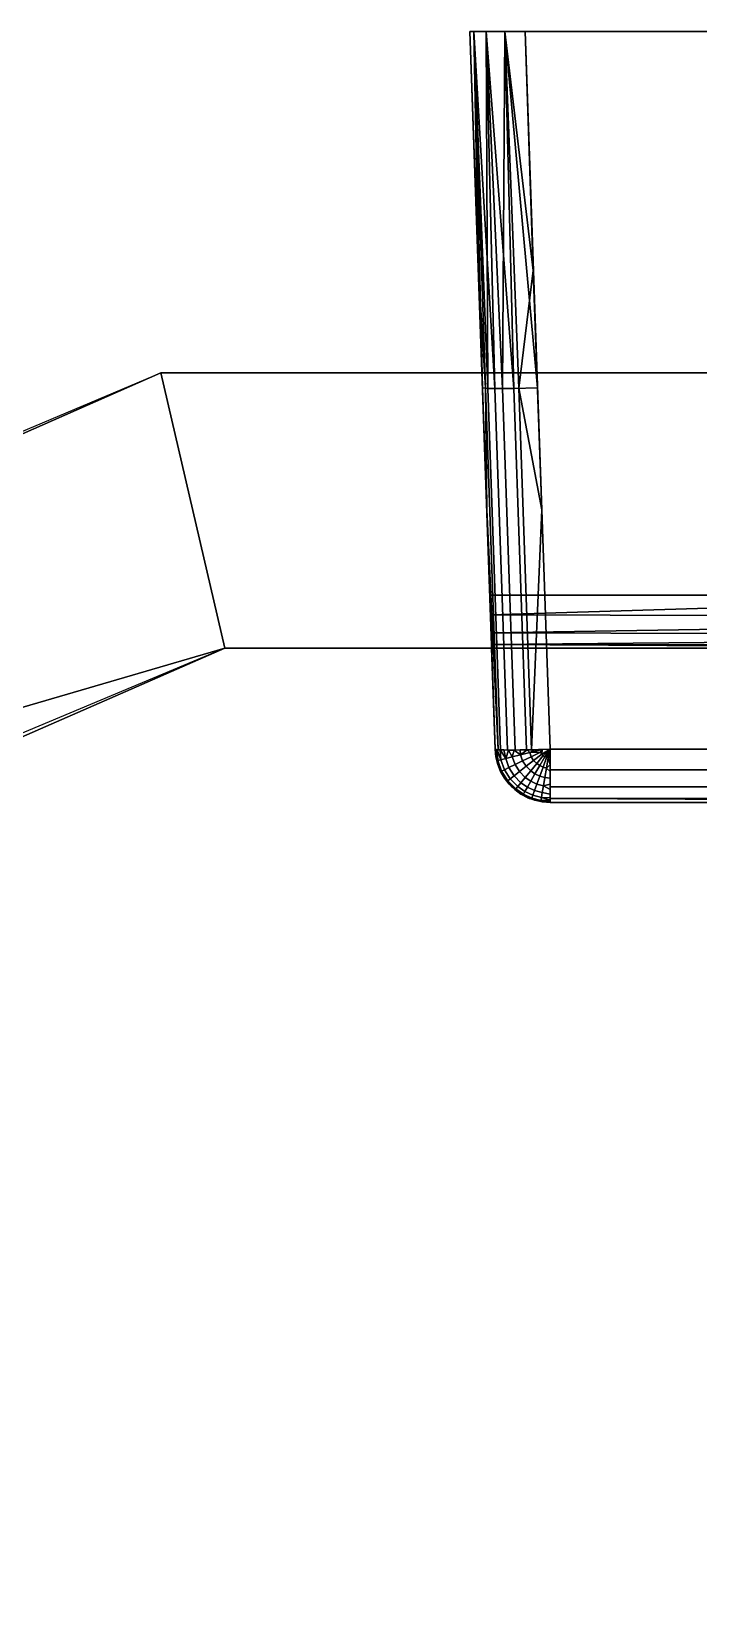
# Model space of a CAD drawing. Extents: x -111 to 113, y -26 to 0.
# Drawn here: x 85.92 to 91.97, y -14.26 to 0 of the extents above; entities that cross this region are included whole.
import ezdxf

# ---------------------------------------------------------------- set-up
doc = ezdxf.new("R2010")
doc.units = 0
doc.header["$MEASUREMENT"] = 0
doc.layers.add('COURO', color=9, linetype='CONTINUOUS')
doc.layers.add('METAL', color=9, linetype='CONTINUOUS')

msp = doc.modelspace()

# ---------------------------------------------------------------- linework, layer by layer
at = {"layer": 'COURO'}
for points in [[(87.092, -3.1, -9.297), (87.092, -3.1, -9.297), (87.671, -5.6, -9.297), (66.592, -11.764, -9.297)], [(87.092, -3.1, 10.703), (87.092, -3.1, 10.703), (87.671, -5.6, 10.703), (66.592, -11.764, 10.703)], [(87.092, -3.1, 10.703), (87.092, -3.1, 10.703), (87.092, -3.1, 0.703), (72.279, -9.634, 10.703)], [(87.092, -3.1, -9.297), (87.092, -3.1, -9.297), (72.279, -9.634, -9.297), (87.092, -3.1, 0.703)], [(87.092, -3.1, 0.703), (87.092, -3.1, 0.703), (72.279, -9.634, -9.297), (72.279, -9.634, 10.703)], [(87.092, -3.1, -9.297), (107.092, -3.1, -9.297), (107.092, -5.6, -9.297), (87.671, -5.6, -9.297)], [(87.092, -3.1, 10.703), (107.092, -3.1, 10.703), (107.092, -5.6, 10.703), (87.671, -5.6, 10.703)], [(87.092, -3.1, -6.44), (87.092, -3.1, -9.297), (89.949, -3.1, -9.297), (89.949, -3.1, -6.44)], [(87.092, -3.1, -3.583), (87.092, -3.1, -6.44), (89.949, -3.1, -6.44), (89.949, -3.1, -3.583)], [(87.092, -3.1, -0.725), (87.092, -3.1, -3.583), (89.949, -3.1, -3.583), (89.949, -3.1, -0.725)], [(87.092, -3.1, 2.132), (87.092, -3.1, -0.725), (89.949, -3.1, -0.725), (89.949, -3.1, 2.132)], [(87.092, -3.1, 4.989), (87.092, -3.1, 2.132), (89.949, -3.1, 2.132), (89.949, -3.1, 4.989)], [(87.092, -3.1, 7.846), (87.092, -3.1, 4.989), (89.949, -3.1, 4.989), (89.949, -3.1, 7.846)], [(87.092, -3.1, 10.703), (87.092, -3.1, 7.846), (89.949, -3.1, 7.846), (89.949, -3.1, 10.703)], [(89.949, -3.1, -6.44), (89.949, -3.1, -9.297), (92.806, -3.1, -9.297), (92.806, -3.1, -6.44)], [(89.949, -3.1, -3.583), (89.949, -3.1, -6.44), (92.806, -3.1, -6.44), (92.806, -3.1, -3.583)], [(89.949, -3.1, -0.725), (89.949, -3.1, -3.583), (92.806, -3.1, -3.583), (92.806, -3.1, -0.725)], [(89.949, -3.1, 2.132), (89.949, -3.1, -0.725), (92.806, -3.1, -0.725), (92.806, -3.1, 2.132)], [(89.949, -3.1, 4.989), (89.949, -3.1, 2.132), (92.806, -3.1, 2.132), (92.806, -3.1, 4.989)], [(89.949, -3.1, 7.846), (89.949, -3.1, 4.989), (92.806, -3.1, 4.989), (92.806, -3.1, 7.846)], [(89.949, -3.1, 10.703), (89.949, -3.1, 7.846), (92.806, -3.1, 7.846), (92.806, -3.1, 10.703)], [(67.02, -14.265, -9.297), (67.02, -14.265, -9.297), (66.592, -11.764, -9.297), (87.671, -5.6, -9.297)], [(67.02, -14.265, 10.703), (67.02, -14.265, 10.703), (66.592, -11.764, 10.703), (87.671, -5.6, 10.703)], [(72.748, -12.135, 10.703), (72.748, -12.135, 10.703), (87.671, -5.6, 0.703), (72.748, -12.135, -9.297)], [(87.671, -5.6, 10.703), (87.671, -5.6, 10.703), (87.671, -5.6, 0.703), (72.748, -12.135, 10.703)], [(87.671, -5.6, 0.703), (87.671, -5.6, 0.703), (87.671, -5.6, -9.297), (72.748, -12.135, -9.297)], [(90.445, -5.6, -9.297), (87.671, -5.6, -9.297), (87.671, -5.6, -6.44), (90.445, -5.6, -6.44)], [(90.445, -5.6, -6.44), (87.671, -5.6, -6.44), (87.671, -5.6, -3.583), (90.445, -5.6, -3.583)], [(90.445, -5.6, -3.583), (87.671, -5.6, -3.583), (87.671, -5.6, -0.725), (90.445, -5.6, -0.725)], [(90.445, -5.6, -0.725), (87.671, -5.6, -0.725), (87.671, -5.6, 2.132), (90.445, -5.6, 2.132)], [(90.445, -5.6, 2.132), (87.671, -5.6, 2.132), (87.671, -5.6, 4.989), (90.445, -5.6, 4.989)], [(90.445, -5.6, 4.989), (87.671, -5.6, 4.989), (87.671, -5.6, 7.846), (90.445, -5.6, 7.846)], [(90.445, -5.6, 7.846), (87.671, -5.6, 7.846), (87.671, -5.6, 10.703), (90.445, -5.6, 10.703)], [(93.22, -5.6, -9.297), (90.445, -5.6, -9.297), (90.445, -5.6, -6.44), (93.22, -5.6, -6.44)], [(93.22, -5.6, -6.44), (90.445, -5.6, -6.44), (90.445, -5.6, -3.583), (93.22, -5.6, -3.583)], [(93.22, -5.6, -3.583), (90.445, -5.6, -3.583), (90.445, -5.6, -0.725), (93.22, -5.6, -0.725)], [(93.22, -5.6, -0.725), (90.445, -5.6, -0.725), (90.445, -5.6, 2.132), (93.22, -5.6, 2.132)], [(93.22, -5.6, 2.132), (90.445, -5.6, 2.132), (90.445, -5.6, 4.989), (93.22, -5.6, 4.989)], [(93.22, -5.6, 4.989), (90.445, -5.6, 4.989), (90.445, -5.6, 7.846), (93.22, -5.6, 7.846)], [(93.22, -5.6, 7.846), (90.445, -5.6, 7.846), (90.445, -5.6, 10.703), (93.22, -5.6, 10.703)]]:
    msp.add_3dface(points, dxfattribs=at)
at = {"layer": 'METAL'}
for points in [[(89.896, 0, 11.954), (89.896, 0, 11.954), (89.931, 0, 12.138), (89.972, -2.172, 11.878)], [(90.009, -3.236, -10.434), (90.009, -3.236, -10.434), (89.931, 0, -10.731), (89.896, 0, -10.547)], [(90.075, -5.117, 10.874), (98.832, -5.117, 10.874), (98.843, 0, 11.052), (89.896, 0, 11.052)], [(89.896, 0, -9.646), (98.843, 0, -9.646), (98.832, -5.117, -9.467), (90.075, -5.117, -9.467)], [(90.212, 0, 12.418), (90.212, 0, 12.418), (89.896, 0, 11.954), (90.396, 0, 12.453)], [(89.931, 0, 12.138), (89.931, 0, 12.138), (89.896, 0, 11.954), (90.212, 0, 12.418)], [(89.896, 0, 11.052), (92.133, 0, 11.052), (92.896, 0, 12.453), (90.396, 0, 12.453)], [(89.896, 0, 11.954), (89.896, 0, 11.954), (89.896, 0, 11.052), (90.396, 0, 12.453)], [(90.396, 0, -11.047), (90.396, 0, -11.047), (89.896, 0, -9.646), (89.896, 0, -10.547)], [(90.396, 0, -11.047), (92.896, 0, -11.047), (92.133, 0, -9.646), (89.896, 0, -9.646)], [(90.212, 0, -11.012), (90.212, 0, -11.012), (89.896, 0, -10.547), (89.931, 0, -10.731)], [(90.396, 0, -11.047), (90.396, 0, -11.047), (89.896, 0, -10.547), (90.212, 0, -11.012)], [(89.985, -2.559, 10.963), (89.985, -2.559, 10.963), (89.896, 0, 11.954), (89.896, 0, 11.052)], [(89.896, 0, 11.954), (89.896, 0, 11.954), (89.985, -2.559, 10.963), (90.01, -3.259, 11.84)], [(89.985, -2.559, -9.557), (89.985, -2.559, -9.557), (89.896, 0, -9.646), (89.896, 0, -10.547)], [(89.985, -2.559, -9.557), (89.985, -2.559, -9.557), (89.896, 0, -10.547), (90.01, -3.259, -10.433)], [(89.931, 0, 12.138), (89.931, 0, 12.138), (90.042, 0, 12.307), (90.123, -3.243, 12.157)], [(90.038, -3.24, 12.009), (90.038, -3.24, 12.009), (89.972, -2.172, 11.878), (89.931, 0, 12.138)], [(89.931, 0, 12.138), (89.931, 0, 12.138), (90.123, -3.243, 12.157), (90.038, -3.24, 12.009)], [(90.009, -3.236, -10.434), (90.009, -3.236, -10.434), (90.057, -3.241, -10.648), (89.931, 0, -10.731)], [(90.042, 0, -10.9), (90.042, 0, -10.9), (89.931, 0, -10.731), (90.057, -3.241, -10.648)], [(89.931, 0, 12.138), (89.931, 0, 12.138), (90.212, 0, 12.418), (90.042, 0, 12.307)], [(89.931, 0, -10.731), (89.931, 0, -10.731), (90.042, 0, -10.9), (90.212, 0, -11.012)], [(90.295, -3.241, 12.292), (90.295, -3.241, 12.292), (90.123, -3.243, 12.157), (90.042, 0, 12.307)], [(90.042, 0, 12.307), (90.042, 0, 12.307), (90.212, 0, 12.418), (90.295, -3.241, 12.292)], [(90.057, -3.241, -10.648), (90.057, -3.241, -10.648), (90.192, -3.243, -10.82), (90.042, 0, -10.9)], [(90.212, 0, -11.012), (90.212, 0, -11.012), (90.042, 0, -10.9), (90.192, -3.243, -10.82)], [(90.212, 0, -11.012), (90.212, 0, -11.012), (90.192, -3.243, -10.82), (90.34, -3.24, -10.904)], [(90.509, -3.236, 12.34), (90.509, -3.236, 12.34), (90.295, -3.241, 12.292), (90.212, 0, 12.418)], [(90.509, -3.236, 12.34), (90.509, -3.236, 12.34), (90.212, 0, 12.418), (90.396, 0, 12.453)], [(90.34, -3.24, -10.904), (90.34, -3.24, -10.904), (90.471, -2.172, -10.971), (90.212, 0, -11.012)], [(90.396, 0, -11.047), (90.396, 0, -11.047), (90.212, 0, -11.012), (90.471, -2.172, -10.971)], [(90.623, -6.517, 12.226), (101.646, -6.517, 12.226), (101.646, 0, 12.453), (90.396, 0, 12.453)], [(90.396, 0, -11.047), (101.646, 0, -11.047), (101.646, -6.517, -10.819), (90.623, -6.517, -10.819)], [(89.972, -2.172, 11.878), (89.972, -2.172, 11.878), (90.038, -3.24, 12.009), (90.048, -4.345, 11.802)], [(90.471, -2.172, -10.971), (90.471, -2.172, -10.971), (90.34, -3.24, -10.904), (90.547, -4.345, -10.895)], [(90.075, -5.117, 10.874), (90.075, -5.117, 10.874), (90.01, -3.259, 11.84), (89.985, -2.559, 10.963)], [(90.01, -3.259, -10.433), (90.01, -3.259, -10.433), (90.075, -5.117, -9.467), (89.985, -2.559, -9.557)], [(90.009, -3.236, -10.434), (90.124, -6.517, -10.32), (90.172, -6.523, -10.533), (90.057, -3.241, -10.648)], [(90.01, -3.259, 11.84), (90.01, -3.259, 11.84), (90.075, -5.117, 10.874), (90.124, -6.517, 11.726)], [(90.01, -3.259, -10.433), (90.01, -3.259, -10.433), (90.124, -6.517, -10.32), (90.075, -5.117, -9.467)], [(90.123, -3.243, 12.157), (90.237, -6.525, 12.043), (90.153, -6.522, 11.894), (90.038, -3.24, 12.009)], [(90.048, -4.345, 11.802), (90.048, -4.345, 11.802), (90.038, -3.24, 12.009), (90.153, -6.522, 11.894)], [(90.057, -3.241, -10.648), (90.172, -6.523, -10.533), (90.306, -6.525, -10.706), (90.192, -3.243, -10.82)], [(90.295, -3.241, 12.292), (90.41, -6.523, 12.177), (90.237, -6.525, 12.043), (90.123, -3.243, 12.157)], [(90.192, -3.243, -10.82), (90.306, -6.525, -10.706), (90.455, -6.522, -10.79), (90.34, -3.24, -10.904)], [(90.509, -3.236, 12.34), (90.623, -6.517, 12.226), (90.41, -6.523, 12.177), (90.295, -3.241, 12.292)], [(90.547, -4.345, -10.895), (90.547, -4.345, -10.895), (90.34, -3.24, -10.904), (90.455, -6.522, -10.79)], [(90.048, -4.345, 11.802), (90.048, -4.345, 11.802), (90.153, -6.522, 11.894), (90.124, -6.517, 11.726)], [(90.547, -4.345, -10.895), (90.547, -4.345, -10.895), (90.455, -6.522, -10.79), (90.623, -6.517, -10.819)], [(90.081, -5.297, 10.834), (90.081, -5.297, 10.834), (90.075, -5.117, 10.874), (95.913, -5.117, 10.874)], [(90.075, -5.117, -9.467), (90.075, -5.117, -9.467), (90.081, -5.297, -9.427), (95.913, -5.117, -9.467)], [(90.075, -5.117, 10.874), (90.075, -5.117, 10.874), (90.081, -5.297, 10.834), (90.124, -6.517, 11.726)], [(90.081, -5.297, -9.427), (90.081, -5.297, -9.427), (90.075, -5.117, -9.467), (90.124, -6.517, -10.32)], [(98.779, -5.321, 10.822), (98.779, -5.321, 10.822), (90.081, -5.297, 10.834), (95.913, -5.117, 10.874)], [(98.779, -5.321, -9.416), (98.779, -5.321, -9.416), (95.913, -5.117, -9.467), (90.081, -5.297, -9.427)], [(90.081, -5.297, 10.834), (90.081, -5.297, 10.834), (98.779, -5.321, 10.822), (90.087, -5.46, 10.721)], [(98.779, -5.321, -9.416), (98.779, -5.321, -9.416), (90.081, -5.297, -9.427), (90.087, -5.46, -9.315)], [(90.081, -5.297, 10.834), (90.081, -5.297, 10.834), (90.087, -5.46, 10.721), (90.124, -6.517, 11.726)], [(90.087, -5.46, -9.315), (90.087, -5.46, -9.315), (90.081, -5.297, -9.427), (90.124, -6.517, -10.32)], [(90.087, -5.46, 10.721), (90.087, -5.46, 10.721), (98.779, -5.321, 10.822), (98.779, -5.486, 10.692)], [(90.087, -5.46, -9.315), (90.087, -5.46, -9.315), (98.779, -5.486, -9.286), (98.779, -5.321, -9.416)], [(90.09, -5.566, 10.554), (90.09, -5.566, 10.554), (90.087, -5.46, 10.721), (98.779, -5.486, 10.692)], [(90.087, -5.46, -9.315), (90.087, -5.46, -9.315), (90.09, -5.566, -9.148), (98.779, -5.486, -9.286)], [(90.087, -5.46, 10.721), (90.087, -5.46, 10.721), (90.09, -5.566, 10.554), (90.124, -6.517, 11.726)], [(90.124, -6.517, -10.32), (90.124, -6.517, -10.32), (90.09, -5.566, -9.148), (90.087, -5.46, -9.315)], [(90.09, -5.566, 10.554), (90.09, -5.566, 10.554), (98.779, -5.486, 10.692), (98.779, -5.571, 10.543)], [(98.779, -5.571, -9.137), (98.779, -5.571, -9.137), (98.779, -5.486, -9.286), (90.09, -5.566, -9.148)], [(98.779, -5.571, 10.543), (98.779, -5.571, 10.543), (95.924, -5.6, 10.374), (90.09, -5.566, 10.554)], [(90.091, -5.6, 10.374), (90.091, -5.6, 10.374), (90.09, -5.566, 10.554), (95.924, -5.6, 10.374)], [(90.091, -5.6, -8.968), (90.091, -5.6, -8.968), (95.924, -5.6, -8.968), (90.09, -5.566, -9.148)], [(98.779, -5.571, -9.137), (98.779, -5.571, -9.137), (90.09, -5.566, -9.148), (95.924, -5.6, -8.968)], [(90.09, -5.566, 10.554), (90.09, -5.566, 10.554), (90.091, -5.6, 10.374), (90.124, -6.517, 11.726)], [(90.091, -5.6, -8.968), (90.091, -5.6, -8.968), (90.09, -5.566, -9.148), (90.124, -6.517, -10.32)], [(93.124, -5.6, -6.204), (93.124, -5.6, -6.204), (90.091, -5.6, -4.669), (90.091, -5.6, -6.818)], [(92.279, -5.6, -8.968), (92.279, -5.6, -8.968), (90.091, -5.6, -6.818), (90.091, -5.6, -8.968)], [(90.091, -5.6, -6.818), (90.091, -5.6, -6.818), (92.279, -5.6, -8.968), (93.124, -5.6, -6.204)], [(90.124, -6.517, -6.645), (90.124, -6.517, -2.971), (90.091, -5.6, -1.231), (90.091, -5.6, -5.099)], [(90.124, -6.517, -10.32), (90.124, -6.517, -6.645), (90.091, -5.6, -5.099), (90.091, -5.6, -8.968)], [(92.279, -5.6, 10.374), (92.279, -5.6, 10.374), (90.091, -5.6, 10.374), (90.091, -5.6, 8.225)], [(93.124, -5.6, 7.611), (93.124, -5.6, 7.611), (90.091, -5.6, 8.225), (90.091, -5.6, 6.076)], [(90.091, -5.6, 8.225), (90.091, -5.6, 8.225), (93.124, -5.6, 7.611), (92.279, -5.6, 10.374)], [(90.091, -5.6, 6.076), (90.091, -5.6, 6.076), (93.124, -5.6, 4.848), (93.124, -5.6, 7.611)], [(90.091, -5.6, 3.927), (90.091, -5.6, 3.927), (93.124, -5.6, 4.848), (90.091, -5.6, 6.076)], [(90.091, -5.6, 3.927), (90.091, -5.6, 3.927), (90.091, -5.6, 1.778), (93.124, -5.6, 4.848)], [(90.091, -5.6, 1.778), (90.091, -5.6, 1.778), (93.124, -5.6, -0.678), (93.124, -5.6, 4.848)], [(90.091, -5.6, -0.371), (90.091, -5.6, -0.371), (93.124, -5.6, -0.678), (90.091, -5.6, 1.778)], [(90.091, -5.6, -0.371), (90.091, -5.6, -2.52), (93.124, -5.6, -3.441), (93.124, -5.6, -0.678)], [(93.124, -5.6, -3.441), (93.124, -5.6, -3.441), (90.091, -5.6, -2.52), (90.091, -5.6, -4.669)], [(93.124, -5.6, -3.441), (93.124, -5.6, -3.441), (90.091, -5.6, -4.669), (93.124, -5.6, -6.204)], [(90.124, -6.517, 8.052), (90.124, -6.517, 11.726), (90.091, -5.6, 10.374), (90.091, -5.6, 6.506)], [(90.091, -5.6, 6.506), (90.091, -5.6, 2.637), (90.124, -6.517, 4.377), (90.124, -6.517, 8.052)], [(90.124, -6.517, 4.377), (90.124, -6.517, 4.377), (90.091, -5.6, 2.637), (90.124, -6.517, 0.703)], [(90.124, -6.517, -2.971), (90.124, -6.517, -2.971), (90.124, -6.517, 0.703), (90.091, -5.6, -1.231)], [(90.091, -5.6, 2.637), (90.091, -5.6, 2.637), (90.091, -5.6, -1.231), (90.124, -6.517, 0.703)], [(90.131, -6.587, 11.726), (90.131, -6.587, 11.726), (90.124, -6.517, 11.726), (90.129, -6.52, 11.797)], [(90.166, -6.703, -10.32), (90.166, -6.703, -10.32), (90.124, -6.517, -10.32), (90.124, -6.517, -2.971)], [(90.166, -6.703, 0.703), (90.166, -6.703, 0.703), (90.166, -6.703, -10.32), (90.124, -6.517, -2.971)], [(90.124, -6.517, 4.377), (90.124, -6.517, 4.377), (90.166, -6.703, 0.703), (90.124, -6.517, -2.971)], [(90.124, -6.517, 4.377), (90.124, -6.517, 11.726), (90.167, -6.703, 11.726), (90.166, -6.703, 0.703)], [(90.124, -6.517, -10.32), (90.124, -6.517, -10.32), (90.131, -6.587, -10.32), (90.129, -6.52, -10.391)], [(90.144, -6.522, 11.867), (90.144, -6.522, 11.867), (90.148, -6.62, 11.823), (90.129, -6.52, 11.797)], [(90.148, -6.62, 11.823), (90.148, -6.62, 11.823), (90.131, -6.587, 11.726), (90.129, -6.52, 11.797)], [(90.129, -6.52, -10.391), (90.129, -6.52, -10.391), (90.148, -6.62, -10.417), (90.144, -6.522, -10.46)], [(90.129, -6.52, -10.391), (90.129, -6.52, -10.391), (90.131, -6.587, -10.32), (90.148, -6.62, -10.417)], [(90.169, -6.523, 11.933), (90.169, -6.523, 11.933), (90.175, -6.613, 11.917), (90.144, -6.522, 11.867)], [(90.175, -6.613, 11.917), (90.175, -6.613, 11.917), (90.148, -6.62, 11.823), (90.144, -6.522, 11.867)], [(90.144, -6.522, -10.46), (90.144, -6.522, -10.46), (90.175, -6.613, -10.511), (90.169, -6.523, -10.527)], [(90.144, -6.522, -10.46), (90.144, -6.522, -10.46), (90.148, -6.62, -10.417), (90.175, -6.613, -10.511)], [(90.203, -6.524, 11.996), (90.203, -6.524, 11.996), (90.22, -6.601, 12.004), (90.169, -6.523, 11.933)], [(90.22, -6.601, 12.004), (90.22, -6.601, 12.004), (90.175, -6.613, 11.917), (90.169, -6.523, 11.933)], [(90.169, -6.523, -10.527), (90.169, -6.523, -10.527), (90.175, -6.613, -10.511), (90.22, -6.601, -10.597)], [(90.169, -6.523, -10.527), (90.169, -6.523, -10.527), (90.22, -6.601, -10.597), (90.203, -6.524, -10.589)], [(90.246, -6.525, 12.053), (90.246, -6.525, 12.053), (90.22, -6.601, 12.004), (90.203, -6.524, 11.996)], [(90.203, -6.524, -10.589), (90.203, -6.524, -10.589), (90.22, -6.601, -10.597), (90.246, -6.525, -10.647)], [(90.22, -6.601, 12.004), (90.22, -6.601, 12.004), (90.246, -6.525, 12.053), (90.28, -6.586, 12.079)], [(90.246, -6.525, -10.647), (90.246, -6.525, -10.647), (90.22, -6.601, -10.597), (90.28, -6.586, -10.673)], [(90.296, -6.525, 12.103), (90.296, -6.525, 12.103), (90.28, -6.586, 12.079), (90.246, -6.525, 12.053)], [(90.246, -6.525, -10.647), (90.246, -6.525, -10.647), (90.28, -6.586, -10.673), (90.296, -6.525, -10.697)], [(90.296, -6.525, 12.103), (90.296, -6.525, 12.103), (90.354, -6.568, 12.142), (90.28, -6.586, 12.079)], [(90.28, -6.586, -10.673), (90.28, -6.586, -10.673), (90.354, -6.568, -10.735), (90.296, -6.525, -10.697)], [(90.296, -6.525, 12.103), (90.296, -6.525, 12.103), (90.353, -6.524, 12.146), (90.354, -6.568, 12.142)], [(90.354, -6.568, -10.735), (90.354, -6.568, -10.735), (90.353, -6.524, -10.74), (90.296, -6.525, -10.697)], [(90.354, -6.568, 12.142), (90.354, -6.568, 12.142), (90.353, -6.524, 12.146), (90.416, -6.523, 12.18)], [(90.353, -6.524, -10.74), (90.353, -6.524, -10.74), (90.354, -6.568, -10.735), (90.416, -6.523, -10.774)], [(90.416, -6.523, 12.18), (90.416, -6.523, 12.18), (90.438, -6.547, 12.188), (90.354, -6.568, 12.142)], [(90.354, -6.568, -10.735), (90.354, -6.568, -10.735), (90.438, -6.547, -10.781), (90.416, -6.523, -10.774)], [(90.354, -6.568, 12.142), (90.438, -6.547, 12.188), (90.452, -6.585, 12.188), (90.374, -6.623, 12.142)], [(90.438, -6.547, -10.781), (90.354, -6.568, -10.735), (90.374, -6.623, -10.735), (90.452, -6.585, -10.781)], [(90.416, -6.523, 12.18), (90.416, -6.523, 12.18), (90.483, -6.522, 12.205), (90.438, -6.547, 12.188)], [(90.483, -6.522, -10.799), (90.483, -6.522, -10.799), (90.416, -6.523, -10.774), (90.438, -6.547, -10.781)], [(90.438, -6.547, 12.188), (90.438, -6.547, 12.188), (90.483, -6.522, 12.205), (90.552, -6.52, 12.22)], [(90.552, -6.52, 12.22), (90.552, -6.52, 12.22), (90.536, -6.543, 12.216), (90.438, -6.547, 12.188)], [(90.483, -6.522, -10.799), (90.483, -6.522, -10.799), (90.438, -6.547, -10.781), (90.552, -6.52, -10.814)], [(90.552, -6.52, -10.814), (90.552, -6.52, -10.814), (90.438, -6.547, -10.781), (90.536, -6.543, -10.81)], [(90.536, -6.543, 12.216), (90.536, -6.543, 12.216), (90.452, -6.585, 12.188), (90.438, -6.547, 12.188)], [(90.438, -6.547, -10.781), (90.438, -6.547, -10.781), (90.452, -6.585, -10.781), (90.536, -6.543, -10.81)], [(90.452, -6.585, 12.188), (90.536, -6.543, 12.216), (90.547, -6.561, 12.216), (90.473, -6.619, 12.188)], [(90.536, -6.543, -10.81), (90.452, -6.585, -10.781), (90.473, -6.619, -10.781), (90.547, -6.561, -10.81)], [(90.473, -6.619, 12.188), (90.547, -6.561, 12.216), (90.561, -6.575, 12.216), (90.502, -6.648, 12.188)], [(90.547, -6.561, -10.81), (90.473, -6.619, -10.781), (90.502, -6.648, -10.781), (90.561, -6.575, -10.81)], [(90.536, -6.543, 12.216), (90.536, -6.543, 12.216), (90.552, -6.52, 12.22), (90.547, -6.561, 12.216)], [(90.547, -6.561, -10.81), (90.547, -6.561, -10.81), (90.552, -6.52, -10.814), (90.536, -6.543, -10.81)], [(90.547, -6.561, 12.216), (90.547, -6.561, 12.216), (90.552, -6.52, 12.22), (90.623, -6.517, 12.226)], [(90.547, -6.561, 12.216), (90.547, -6.561, 12.216), (90.623, -6.517, 12.226), (90.561, -6.575, 12.216)], [(90.552, -6.52, -10.814), (90.552, -6.52, -10.814), (90.547, -6.561, -10.81), (90.623, -6.517, -10.819)], [(90.547, -6.561, -10.81), (90.547, -6.561, -10.81), (90.561, -6.575, -10.81), (90.623, -6.517, -10.819)], [(90.623, -6.517, 12.226), (90.623, -6.517, 12.226), (90.575, -6.585, 12.216), (90.561, -6.575, 12.216)], [(90.623, -6.517, -10.819), (90.623, -6.517, -10.819), (90.561, -6.575, -10.81), (90.575, -6.585, -10.81)], [(90.59, -6.592, 12.216), (90.59, -6.592, 12.216), (90.575, -6.585, 12.216), (90.623, -6.517, 12.226)], [(90.575, -6.585, -10.81), (90.575, -6.585, -10.81), (90.59, -6.592, -10.81), (90.623, -6.517, -10.819)], [(90.607, -6.596, 12.216), (90.607, -6.596, 12.216), (90.59, -6.592, 12.216), (90.623, -6.517, 12.226)], [(90.59, -6.592, -10.81), (90.59, -6.592, -10.81), (90.606, -6.596, -10.81), (90.623, -6.517, -10.819)], [(90.623, -6.587, -10.812), (90.623, -6.587, -10.812), (90.623, -6.517, -10.819), (90.606, -6.596, -10.81)], [(90.607, -6.596, 12.216), (90.607, -6.596, 12.216), (90.623, -6.517, 12.226), (90.623, -6.587, 12.218)], [(101.646, -6.703, 12.183), (90.623, -6.703, 12.183), (90.623, -6.517, 12.226), (97.972, -6.517, 12.226)], [(97.972, -6.517, -10.819), (90.623, -6.517, -10.819), (90.623, -6.703, -10.776), (101.646, -6.703, -10.776)], [(90.148, -6.655, 11.726), (90.148, -6.655, 11.726), (90.131, -6.587, 11.726), (90.148, -6.62, 11.823)], [(90.131, -6.587, -10.32), (90.131, -6.587, -10.32), (90.148, -6.655, -10.32), (90.148, -6.62, -10.417)], [(90.148, -6.62, 11.823), (90.175, -6.613, 11.917), (90.209, -6.704, 11.917), (90.183, -6.717, 11.823)], [(90.175, -6.613, -10.511), (90.148, -6.62, -10.417), (90.183, -6.717, -10.417), (90.209, -6.704, -10.511)], [(90.174, -6.719, 11.726), (90.148, -6.655, 11.726), (90.148, -6.62, 11.823), (90.183, -6.717, 11.823)], [(90.183, -6.717, -10.417), (90.148, -6.62, -10.417), (90.148, -6.655, -10.32), (90.174, -6.719, -10.32)], [(90.276, -6.86, 0.703), (90.276, -6.86, -10.32), (90.166, -6.703, -10.32), (90.166, -6.703, 0.703)], [(90.276, -6.86, 11.726), (90.276, -6.86, 0.703), (90.166, -6.703, 0.703), (90.167, -6.703, 11.726)], [(90.175, -6.613, 11.917), (90.22, -6.601, 12.004), (90.25, -6.684, 12.004), (90.209, -6.704, 11.917)], [(90.22, -6.601, -10.597), (90.175, -6.613, -10.511), (90.209, -6.704, -10.511), (90.25, -6.684, -10.597)], [(90.183, -6.717, 11.823), (90.209, -6.704, 11.917), (90.261, -6.787, 11.917), (90.239, -6.804, 11.823)], [(90.209, -6.704, -10.511), (90.183, -6.717, -10.417), (90.239, -6.804, -10.417), (90.261, -6.787, -10.511)], [(90.209, -6.704, 11.917), (90.25, -6.684, 12.004), (90.297, -6.758, 12.004), (90.261, -6.787, 11.917)], [(90.25, -6.684, -10.597), (90.209, -6.704, -10.511), (90.261, -6.787, -10.511), (90.297, -6.758, -10.597)], [(90.22, -6.601, 12.004), (90.28, -6.586, 12.079), (90.306, -6.656, 12.079), (90.25, -6.684, 12.004)], [(90.28, -6.586, -10.673), (90.22, -6.601, -10.597), (90.25, -6.684, -10.597), (90.306, -6.656, -10.673)], [(90.25, -6.684, 12.004), (90.306, -6.656, 12.079), (90.346, -6.719, 12.079), (90.297, -6.758, 12.004)], [(90.306, -6.656, -10.673), (90.25, -6.684, -10.597), (90.297, -6.758, -10.597), (90.346, -6.719, -10.673)], [(90.28, -6.586, 12.079), (90.354, -6.568, 12.142), (90.374, -6.623, 12.142), (90.306, -6.656, 12.079)], [(90.354, -6.568, -10.735), (90.28, -6.586, -10.673), (90.306, -6.656, -10.673), (90.374, -6.623, -10.735)], [(90.306, -6.656, 12.079), (90.374, -6.623, 12.142), (90.406, -6.672, 12.142), (90.346, -6.719, 12.079)], [(90.374, -6.623, -10.735), (90.306, -6.656, -10.673), (90.346, -6.719, -10.673), (90.405, -6.672, -10.735)], [(90.346, -6.719, 12.079), (90.406, -6.672, 12.142), (90.447, -6.714, 12.142), (90.398, -6.773, 12.079)], [(90.405, -6.672, -10.735), (90.346, -6.719, -10.673), (90.398, -6.773, -10.673), (90.447, -6.714, -10.735)], [(90.374, -6.623, 12.142), (90.452, -6.585, 12.188), (90.473, -6.619, 12.188), (90.406, -6.672, 12.142)], [(90.452, -6.585, -10.781), (90.374, -6.623, -10.735), (90.405, -6.672, -10.735), (90.473, -6.619, -10.781)], [(90.473, -6.619, -10.781), (90.405, -6.672, -10.735), (90.447, -6.714, -10.735), (90.502, -6.648, -10.781)], [(90.406, -6.672, 12.142), (90.473, -6.619, 12.188), (90.502, -6.648, 12.188), (90.447, -6.714, 12.142)], [(90.447, -6.714, 12.142), (90.502, -6.648, 12.188), (90.529, -6.666, 12.188), (90.486, -6.741, 12.142)], [(90.502, -6.648, -10.781), (90.447, -6.714, -10.735), (90.486, -6.741, -10.735), (90.529, -6.666, -10.781)], [(90.486, -6.741, 12.142), (90.529, -6.666, 12.188), (90.559, -6.68, 12.188), (90.529, -6.761, 12.142)], [(90.529, -6.666, -10.781), (90.486, -6.741, -10.735), (90.529, -6.761, -10.735), (90.559, -6.68, -10.781)], [(90.502, -6.648, 12.188), (90.561, -6.575, 12.216), (90.575, -6.585, 12.216), (90.529, -6.666, 12.188)], [(90.561, -6.575, -10.81), (90.502, -6.648, -10.781), (90.529, -6.666, -10.781), (90.575, -6.585, -10.81)], [(90.529, -6.666, 12.188), (90.575, -6.585, 12.216), (90.59, -6.592, 12.216), (90.559, -6.68, 12.188)], [(90.575, -6.585, -10.81), (90.529, -6.666, -10.781), (90.559, -6.68, -10.781), (90.59, -6.592, -10.81)], [(90.529, -6.761, 12.142), (90.559, -6.68, 12.188), (90.59, -6.689, 12.188), (90.576, -6.774, 12.142)], [(90.559, -6.68, -10.781), (90.529, -6.761, -10.735), (90.576, -6.774, -10.735), (90.59, -6.689, -10.781)], [(90.559, -6.68, 12.188), (90.59, -6.592, 12.216), (90.607, -6.596, 12.216), (90.59, -6.689, 12.188)], [(90.59, -6.592, -10.81), (90.559, -6.68, -10.781), (90.59, -6.689, -10.781), (90.606, -6.596, -10.81)], [(90.576, -6.774, 12.142), (90.59, -6.689, 12.188), (90.623, -6.719, 12.175), (90.623, -6.78, 12.14)], [(90.59, -6.689, -10.781), (90.576, -6.774, -10.735), (90.623, -6.78, -10.734), (90.623, -6.719, -10.769)], [(90.623, -6.655, 12.201), (90.623, -6.655, 12.201), (90.59, -6.689, 12.188), (90.607, -6.596, 12.216)], [(90.623, -6.655, -10.795), (90.623, -6.655, -10.795), (90.606, -6.596, -10.81), (90.59, -6.689, -10.781)], [(90.59, -6.689, 12.188), (90.59, -6.689, 12.188), (90.623, -6.655, 12.201), (90.623, -6.719, 12.175)], [(90.623, -6.655, -10.795), (90.623, -6.655, -10.795), (90.59, -6.689, -10.781), (90.623, -6.719, -10.769)], [(90.606, -6.596, -10.81), (90.606, -6.596, -10.81), (90.623, -6.655, -10.795), (90.623, -6.587, -10.812)], [(90.623, -6.587, 12.218), (90.623, -6.587, 12.218), (90.623, -6.655, 12.201), (90.607, -6.596, 12.216)], [(101.646, -6.86, 12.073), (90.623, -6.86, 12.073), (90.623, -6.703, 12.183), (101.646, -6.703, 12.183)], [(90.623, -6.86, -10.667), (101.646, -6.86, -10.667), (101.646, -6.703, -10.776), (90.623, -6.703, -10.776)], [(90.209, -6.78, 11.726), (90.174, -6.719, 11.726), (90.183, -6.717, 11.823), (90.239, -6.804, 11.823)], [(90.174, -6.719, -10.32), (90.174, -6.719, -10.32), (90.209, -6.78, -10.32), (90.183, -6.717, -10.417)], [(90.209, -6.78, -10.32), (90.209, -6.78, -10.32), (90.239, -6.804, -10.417), (90.183, -6.717, -10.417)], [(90.252, -6.835, 11.726), (90.252, -6.835, 11.726), (90.209, -6.78, 11.726), (90.239, -6.804, 11.823)], [(90.239, -6.804, -10.417), (90.239, -6.804, -10.417), (90.209, -6.78, -10.32), (90.252, -6.835, -10.32)], [(90.239, -6.804, 11.823), (90.261, -6.787, 11.917), (90.329, -6.856, 11.917), (90.311, -6.878, 11.823)], [(90.261, -6.787, -10.511), (90.239, -6.804, -10.417), (90.311, -6.878, -10.417), (90.329, -6.856, -10.511)], [(90.302, -6.883, 11.726), (90.252, -6.835, 11.726), (90.239, -6.804, 11.823), (90.311, -6.878, 11.823)], [(90.311, -6.878, -10.417), (90.239, -6.804, -10.417), (90.252, -6.835, -10.32), (90.302, -6.883, -10.32)], [(90.261, -6.787, 11.917), (90.297, -6.758, 12.004), (90.359, -6.821, 12.004), (90.329, -6.856, 11.917)], [(90.297, -6.758, -10.597), (90.261, -6.787, -10.511), (90.329, -6.856, -10.511), (90.359, -6.821, -10.597)], [(90.297, -6.758, 12.004), (90.346, -6.719, 12.079), (90.398, -6.773, 12.079), (90.359, -6.821, 12.004)], [(90.346, -6.719, -10.673), (90.297, -6.758, -10.597), (90.359, -6.821, -10.597), (90.398, -6.773, -10.673)], [(90.329, -6.856, 11.917), (90.359, -6.821, 12.004), (90.418, -6.861, 12.004), (90.395, -6.902, 11.917)], [(90.359, -6.821, -10.597), (90.329, -6.856, -10.511), (90.395, -6.902, -10.511), (90.418, -6.861, -10.597)], [(90.359, -6.821, 12.004), (90.398, -6.773, 12.079), (90.449, -6.807, 12.079), (90.418, -6.861, 12.004)], [(90.398, -6.773, -10.673), (90.359, -6.821, -10.597), (90.418, -6.861, -10.597), (90.448, -6.807, -10.673)], [(90.398, -6.773, 12.079), (90.447, -6.714, 12.142), (90.486, -6.741, 12.142), (90.449, -6.807, 12.079)], [(90.447, -6.714, -10.735), (90.398, -6.773, -10.673), (90.448, -6.807, -10.673), (90.486, -6.741, -10.735)], [(90.418, -6.861, 12.004), (90.449, -6.807, 12.079), (90.504, -6.833, 12.079), (90.483, -6.891, 12.004)], [(90.448, -6.807, -10.673), (90.418, -6.861, -10.597), (90.483, -6.891, -10.597), (90.504, -6.833, -10.673)], [(90.486, -6.741, -10.735), (90.448, -6.807, -10.673), (90.504, -6.833, -10.673), (90.529, -6.761, -10.735)], [(90.449, -6.807, 12.079), (90.486, -6.741, 12.142), (90.529, -6.761, 12.142), (90.504, -6.833, 12.079)], [(90.483, -6.891, 12.004), (90.504, -6.833, 12.079), (90.563, -6.848, 12.079), (90.552, -6.91, 12.004)], [(90.504, -6.833, -10.673), (90.483, -6.891, -10.597), (90.552, -6.91, -10.597), (90.563, -6.848, -10.673)], [(90.504, -6.833, 12.079), (90.529, -6.761, 12.142), (90.576, -6.774, 12.142), (90.563, -6.848, 12.079)], [(90.529, -6.761, -10.735), (90.504, -6.833, -10.673), (90.563, -6.848, -10.673), (90.576, -6.774, -10.735)], [(90.623, -6.78, 12.14), (90.623, -6.835, 12.097), (90.563, -6.848, 12.079), (90.576, -6.774, 12.142)], [(90.623, -6.835, -10.691), (90.623, -6.78, -10.734), (90.576, -6.774, -10.735), (90.563, -6.848, -10.673)], [(90.623, -6.835, 12.097), (90.623, -6.835, 12.097), (90.623, -6.883, 12.047), (90.563, -6.848, 12.079)], [(90.623, -6.883, -10.641), (90.623, -6.883, -10.641), (90.623, -6.835, -10.691), (90.563, -6.848, -10.673)], [(90.436, -6.964, 0.703), (90.436, -6.964, -10.32), (90.276, -6.86, -10.32), (90.276, -6.86, 0.703)], [(90.436, -6.964, 11.726), (90.436, -6.964, 0.703), (90.276, -6.86, 0.703), (90.276, -6.86, 11.726)], [(90.358, -6.924, 11.726), (90.302, -6.883, 11.726), (90.311, -6.878, 11.823), (90.381, -6.926, 11.823)], [(90.381, -6.926, -10.417), (90.311, -6.878, -10.417), (90.302, -6.883, -10.32), (90.358, -6.924, -10.32)], [(90.311, -6.878, 11.823), (90.329, -6.856, 11.917), (90.395, -6.902, 11.917), (90.381, -6.926, 11.823)], [(90.329, -6.856, -10.511), (90.311, -6.878, -10.417), (90.381, -6.926, -10.417), (90.395, -6.902, -10.511)], [(90.42, -6.957, 11.726), (90.358, -6.924, 11.726), (90.381, -6.926, 11.823), (90.458, -6.962, 11.823)], [(90.358, -6.924, -10.32), (90.358, -6.924, -10.32), (90.42, -6.957, -10.32), (90.381, -6.926, -10.417)], [(90.381, -6.926, 11.823), (90.395, -6.902, 11.917), (90.467, -6.935, 11.917), (90.458, -6.962, 11.823)], [(90.395, -6.902, -10.511), (90.381, -6.926, -10.417), (90.458, -6.962, -10.417), (90.467, -6.935, -10.511)], [(90.458, -6.962, -10.417), (90.458, -6.962, -10.417), (90.381, -6.926, -10.417), (90.42, -6.957, -10.32)], [(90.395, -6.902, 11.917), (90.418, -6.861, 12.004), (90.483, -6.891, 12.004), (90.467, -6.935, 11.917)], [(90.418, -6.861, -10.597), (90.395, -6.902, -10.511), (90.467, -6.935, -10.511), (90.483, -6.891, -10.597)], [(90.458, -6.962, 11.823), (90.458, -6.962, 11.823), (90.485, -6.981, 11.726), (90.42, -6.957, 11.726)], [(90.42, -6.957, -10.32), (90.42, -6.957, -10.32), (90.485, -6.981, -10.32), (90.458, -6.962, -10.417)], [(90.623, -7, -2.971), (90.623, -7, -2.971), (90.623, -7, -10.32), (90.436, -6.964, -10.32)], [(90.623, -7, -2.971), (90.623, -7, -2.971), (90.436, -6.964, -10.32), (90.436, -6.964, 0.703)], [(90.623, -7, 4.377), (90.623, -7, 4.377), (90.623, -7, -2.971), (90.436, -6.964, 0.703)], [(90.436, -6.964, 0.703), (90.436, -6.964, 11.726), (90.623, -7, 11.726), (90.623, -7, 4.377)], [(90.458, -6.962, 11.823), (90.467, -6.935, 11.917), (90.544, -6.955, 11.917), (90.539, -6.983, 11.823)], [(90.467, -6.935, -10.511), (90.458, -6.962, -10.417), (90.539, -6.983, -10.417), (90.544, -6.955, -10.511)], [(90.554, -6.995, 11.726), (90.485, -6.981, 11.726), (90.458, -6.962, 11.823), (90.539, -6.983, 11.823)], [(90.539, -6.983, -10.417), (90.458, -6.962, -10.417), (90.485, -6.981, -10.32), (90.554, -6.995, -10.32)], [(90.467, -6.935, 11.917), (90.483, -6.891, 12.004), (90.552, -6.91, 12.004), (90.544, -6.955, 11.917)], [(90.483, -6.891, -10.597), (90.467, -6.935, -10.511), (90.544, -6.955, -10.511), (90.552, -6.91, -10.597)], [(90.623, -6.981, 11.864), (90.623, -6.981, 11.864), (90.539, -6.983, 11.823), (90.544, -6.955, 11.917)], [(90.623, -6.981, -10.457), (90.623, -6.981, -10.457), (90.544, -6.955, -10.511), (90.539, -6.983, -10.417)], [(90.623, -6.995, 11.795), (90.623, -6.995, 11.795), (90.539, -6.983, 11.823), (90.623, -6.981, 11.864)], [(90.623, -6.981, -10.457), (90.623, -6.981, -10.457), (90.539, -6.983, -10.417), (90.623, -6.995, -10.389)], [(90.539, -6.983, 11.823), (90.539, -6.983, 11.823), (90.623, -6.995, 11.795), (90.554, -6.995, 11.726)], [(90.554, -6.995, -10.32), (90.554, -6.995, -10.32), (90.623, -6.995, -10.389), (90.539, -6.983, -10.417)], [(90.544, -6.955, 11.917), (90.552, -6.91, 12.004), (90.623, -6.924, 11.991), (90.623, -6.957, 11.929)], [(90.552, -6.91, -10.597), (90.544, -6.955, -10.511), (90.623, -6.957, -10.523), (90.623, -6.924, -10.584)], [(90.623, -6.981, 11.864), (90.623, -6.981, 11.864), (90.544, -6.955, 11.917), (90.623, -6.957, 11.929)], [(90.544, -6.955, -10.511), (90.544, -6.955, -10.511), (90.623, -6.981, -10.457), (90.623, -6.957, -10.523)], [(90.623, -6.883, 12.047), (90.623, -6.924, 11.991), (90.552, -6.91, 12.004), (90.563, -6.848, 12.079)], [(90.623, -6.924, -10.584), (90.623, -6.883, -10.641), (90.563, -6.848, -10.673), (90.552, -6.91, -10.597)], [(101.646, -6.964, 11.913), (90.623, -6.964, 11.913), (90.623, -6.86, 12.073), (101.646, -6.86, 12.073)], [(90.623, -6.964, -10.507), (101.646, -6.964, -10.507), (101.646, -6.86, -10.667), (90.623, -6.86, -10.667)], [(90.623, -6.964, 11.913), (101.646, -6.964, 11.913), (97.972, -7, 11.726), (90.623, -7, 11.726)], [(90.623, -7, -10.32), (90.623, -7, -10.32), (97.972, -7, -10.32), (90.623, -6.964, -10.507)], [(101.646, -6.964, -10.507), (101.646, -6.964, -10.507), (90.623, -6.964, -10.507), (97.972, -7, -10.32)], [(90.623, -7, 11.726), (90.623, -7, 11.726), (90.554, -6.995, 11.726), (90.623, -6.995, 11.795)], [(90.623, -7, -10.32), (90.623, -7, -10.32), (90.623, -6.995, -10.389), (90.554, -6.995, -10.32)], [(101.646, -7, 0.703), (101.646, -7, 11.726), (90.623, -7, 11.726), (90.623, -7, 0.703)], [(101.646, -7, -10.32), (101.646, -7, 0.703), (90.623, -7, 0.703), (90.623, -7, -10.32)]]:
    msp.add_3dface(points, dxfattribs=at)

doc.saveas('drawing.dxf')
